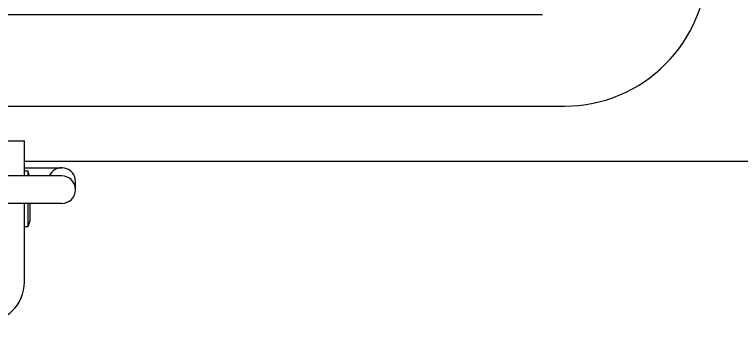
# Model space of a CAD drawing. Header units: inches. Extents: x 0 to 316, y -1 to 150.
# Drawn here: x 284.2228 to 284.5746, y 32.0494 to 32.1983 of the extents above; entities that cross this region are included whole.
import ezdxf

# ---------------------------------------------------------------- set-up
doc = ezdxf.new("R2010")
doc.units = ezdxf.units.IN
doc.header["$MEASUREMENT"] = 0

# ---------------------------------------------------------------- blocks, each defined once
blk = doc.blocks.new('GRACE-F')
at = {"color": 2}
for p, q in [((-1.5354, -1.1335), (1.5354, -1.1335)), ((-1.5827, -1.3303), (1.5827, -1.3303)), ((0.3425, -1.4051), (0.4213, -1.4051)), ((0.4213, -1.4804), (0.4213, -1.4051)), ((0.4212, -1.4484), (2.3031, -1.4484)), ((0.4212, -1.4627), (0.5018, -1.4627)), ((0.4212, -1.4696), (0.429, -1.4696)), ((0.429, -1.4696), (0.429, -1.4804)), ((0.4324, -1.4804), (0.429, -1.4696)), ((0.5018, -1.4804), (-0.5018, -1.4804)), ((0.5314, -1.51), (0.5314, -1.4923)), ((0.5018, -1.5395), (-0.5018, -1.5395)), ((0.4213, -1.7089), (0.4213, -1.5395)), ((0.429, -1.5395), (0.429, -1.5897)), ((0.433, -1.5395), (0.433, -1.5769)), ((0.433, -1.5769), (0.429, -1.5897)), ((0.429, -1.5897), (0.4212, -1.5897))]:
    blk.add_line(p, q, dxfattribs=at)
for centre, radius, start, end in [((1.5827, -1.0232), 0.3071, 270, 0), ((0.5018, -1.4923), 0.0295, 0, 156.4217), ((0.5018, -1.51), 0.0295, 270, 90), ((0.3346, -1.7089), 0.0866, 270, 0)]:
    blk.add_arc(centre, radius, start, end, dxfattribs=at)

msp = doc.modelspace()

# ---------------------------------------------------------------- block references
at = {"linetype": 'Continuous', "xscale": 0.225, "yscale": 0.225, "zscale": 0.225}
msp.add_blockref('GRACE-F', (284.13279, 32.45336), dxfattribs=at)

doc.saveas('drawing.dxf')
